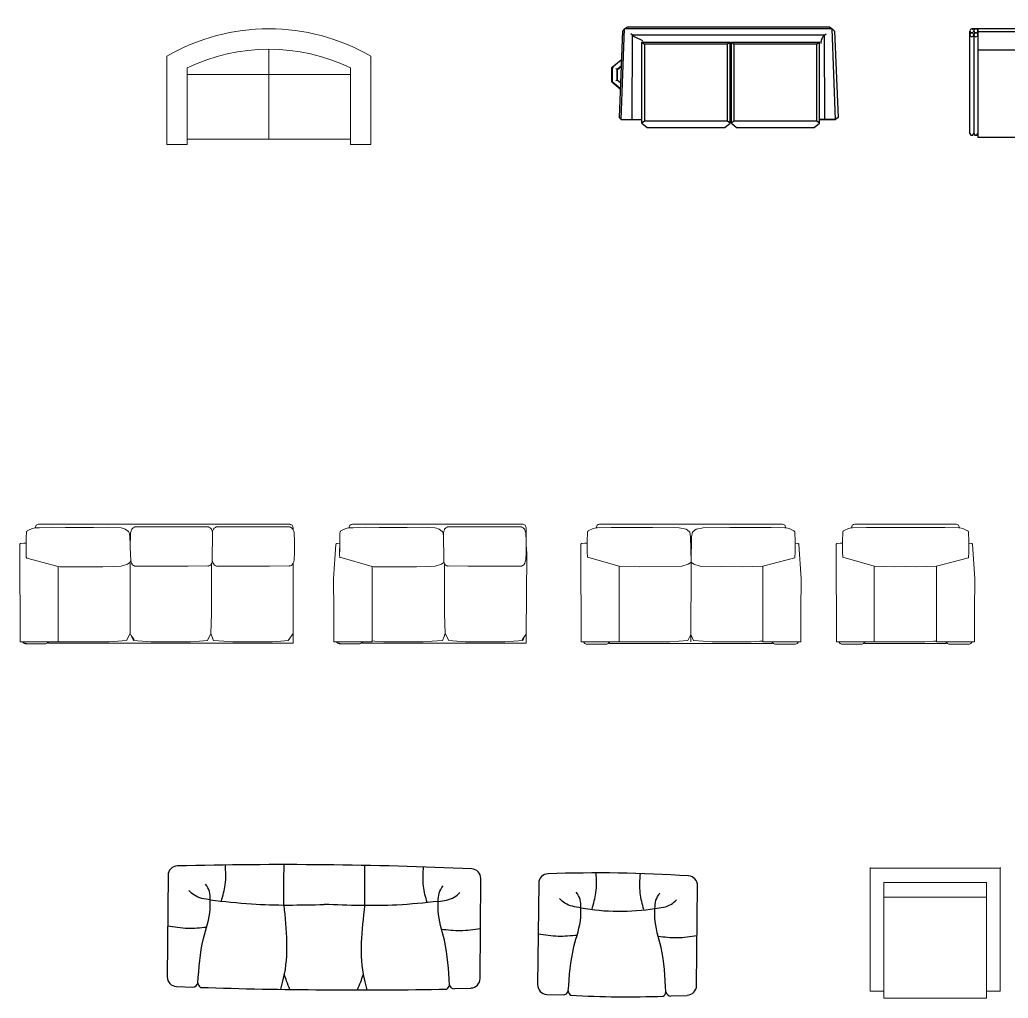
# Model space of a CAD drawing. Header units: millimetres. Extents: x 3103 to 179340, y -10977 to 70536.
# Drawn here: x 143900 to 151167, y 12772 to 19966 of the extents above; entities that cross this region are included whole.
import ezdxf

# ---------------------------------------------------------------- set-up
doc = ezdxf.new("R2010")
doc.units = ezdxf.units.MM
doc.header["$LTSCALE"] = 0.5
doc.layers.add('MEBEL', color=1, linetype='Continuous')
doc.layers.add('ме', color=73, linetype='Continuous')
doc.layers.add('Интерьер - Мебель_Ном_пера__4', color=7, linetype='Continuous', lineweight=20, true_color=0x029e21)

# ---------------------------------------------------------------- blocks, each defined once
blk = doc.blocks.new('s-style1-1')
at = {"layer": 'Интерьер - Мебель_Ном_пера__4', "linetype": 'Continuous'}
for p, q in [((-463, 736), (-460.2, 809.5)), ((-460.2, 809.5), (-462.9, 736.2)), ((-457.9, 813.3), (-460.2, 809.5)), ((-457.9, 813.3), (-455.1, 817.4)), ((-455.1, 817.4), (-450, 819.9)), ((-418.8, 835.1), (-450, 819.9)), ((-398.2, 838), (-418.8, 835.1)), ((-389.2, 840.2), (-398.2, 838)), ((-390.7, 858.3), (-397.7, 839.6)), ((-397.7, 838.1), (-397.7, 839.6)), ((-390.7, 858.3), (-389.8, 859.2)), ((-389.8, 859.2), (-381.3, 863.1)), ((-389.2, 840.2), (-286.5, 841.1)), ((-381.3, 863.1), (-380.5, 863.4)), ((-372.9, 865.1), (-380.5, 863.4)), ((-372.9, 865.1), (372.9, 865.1)), ((-286.5, 841.1), (289.1, 841.1)), ((391.8, 840.2), (289.1, 841.1)), ((380.5, 863.4), (372.9, 865.1)), ((380.5, 863.4), (381.3, 863.1)), ((389.8, 859.2), (381.3, 863.1)), ((390.7, 858.3), (389.8, 859.2)), ((390.7, 858.3), (397.7, 839.6)), ((391.8, 840.2), (400.8, 838)), ((397.7, 838.7), (397.7, 839.6)), ((400.8, 838), (421.4, 835.1)), ((421.4, 835.1), (452.6, 819.9)), ((457.7, 817.4), (452.6, 819.9)), ((460.5, 813.3), (457.7, 817.4)), ((460.5, 813.3), (462.7, 809.5)), ((465.6, 736), (462.7, 809.5)), ((462.7, 809.5), (465.5, 736.2)), ((-462.9, 736.2), (-463, 699)), ((-463, 736), (-463, 662.9)), ((465.5, 736.2), (465.6, 699)), ((465.6, 736), (465.6, 662.9)), ((-504.4, 723.7), (-510, 720)), ((-510, 720), (-510, 464.8)), ((-480.2, 725.4), (-504.4, 723.7)), ((-463, 725.4), (-480.2, 725.4)), ((-461.4, 622.5), (-463, 662.9)), ((463.9, 619.7), (465.6, 662.9)), ((465.6, 725.2), (487.5, 723.7)), ((487.5, 723.7), (493.1, 720)), ((493.1, 720), (510, 464.8)), ((-228.8, 558.2), (-461.4, 622.5)), ((228.7, 558.1), (463.9, 619.7)), ((463.9, 619.7), (463.9, 619.7)), ((-228.8, 558.2), (-228.8, 0)), ((-228.8, 558.2), (-79.1, 552.7)), ((-79.1, 552.7), (-0.1, 554.5)), ((-0.1, 554.5), (81.7, 552.7)), ((228.7, 558.1), (81.7, 552.7)), ((228.7, 558.1), (228.7, 0)), ((-510, 464.8), (-507.2, 232.4)), ((510, 464.8), (507.1, 232.4)), ((-507.2, 232.4), (-507.2, 0)), ((507.1, 232.4), (507.1, 0)), ((-228.8, 0.1), (0, 0.5)), ((0, 0.5), (143.8, 1.7)), ((208.3, 5.2), (143.8, 1.7)), ((228.7, 6.9), (208.3, 5.2)), ((-228.8, 0), (-507.2, 0)), ((-490, 0), (-480, -10)), ((-480, -10), (-470, -14.9)), ((-318.2, -14.9), (-470, -14.9)), ((-308.3, -10), (-318.2, -14.9)), ((-298.5, -0.2), (-308.3, -10)), ((-298.5, -10), (-298.6, -0.2)), ((-298.6, -0.2), (-298.6, -0.3)), ((-298.5, -10), (298.5, -10)), ((507.1, 0), (228.7, 0)), ((298.5, -10), (298.5, 0)), ((298.5, -0.2), (298.6, -0.3)), ((298.5, -0.2), (308.3, -10)), ((308.3, -10), (318.2, -14.9)), ((470, -14.9), (318.2, -14.9)), ((480, -10), (470, -14.9)), ((490, 0), (480, -10))]:
    blk.add_line(p, q, dxfattribs=at)
blk = doc.blocks.new('s-style1-2')
at = {"layer": 'Интерьер - Мебель_Ном_пера__4', "linetype": 'Continuous'}
for p, q in [((-762.9, 736), (-760, 809.5)), ((-760, 809.5), (-762.8, 736.2)), ((-757.8, 813.3), (-760, 809.5)), ((-757.8, 813.3), (-755, 817.4)), ((-755, 817.4), (-749.9, 819.9)), ((-718.6, 835.1), (-749.9, 819.9)), ((-697.9, 838), (-718.6, 835.1)), ((-688.9, 840.2), (-697.9, 838)), ((-690.4, 858.3), (-697.5, 839.6)), ((-697.5, 838.1), (-697.5, 839.6)), ((-690.4, 858.3), (-689.6, 859.2)), ((-689.6, 859.2), (-681.1, 863.1)), ((-688.9, 840.2), (-586, 841.1)), ((-681.1, 863.1), (-680.2, 863.4)), ((-672.6, 865.1), (-680.2, 863.4)), ((-672.6, 865.1), (672.6, 865.1)), ((-283.8, 842.2), (-586, 841.1)), ((-283.8, 842.2), (-86.8, 839.5)), ((-35.9, 828.5), (-86.8, 839.5)), ((-35.9, 828.5), (-12.8, 813.1)), ((-12.8, 813.1), (-9.4, 807.5)), ((-2.5, 773.3), (-9.4, 807.5)), ((5.1, 773.3), (12, 807.5)), ((15.4, 813.1), (12, 807.5)), ((38.5, 828.5), (15.4, 813.1)), ((38.5, 828.5), (89.4, 839.5)), ((286.4, 842.2), (89.4, 839.5)), ((286.4, 842.2), (588.6, 841.1)), ((691.5, 840.2), (588.6, 841.1)), ((680.2, 863.4), (672.6, 865.1)), ((680.2, 863.4), (681.1, 863.1)), ((689.6, 859.2), (681.1, 863.1)), ((690.4, 858.3), (689.6, 859.2)), ((690.4, 858.3), (697.5, 839.6)), ((691.5, 840.2), (700.5, 838)), ((697.5, 838.7), (697.5, 839.6)), ((700.5, 838), (721.2, 835.1)), ((721.2, 835.1), (752.5, 819.9)), ((757.6, 817.4), (752.5, 819.9)), ((760.4, 813.3), (757.6, 817.4)), ((760.4, 813.3), (762.6, 809.5)), ((765.5, 736), (762.6, 809.5)), ((762.6, 809.5), (765.4, 736.2)), ((-762.8, 736.2), (-762.9, 699)), ((-762.9, 736), (-762.9, 662.9)), ((1.3, 589.4), (-2.5, 773.3)), ((1.3, 589.4), (5.1, 773.3)), ((765.4, 736.2), (765.5, 699)), ((765.5, 736), (765.5, 662.9)), ((-804.4, 723.7), (-810, 720)), ((-810, 720), (-810, 464.8)), ((-780.1, 725.4), (-804.4, 723.7)), ((-762.9, 725.4), (-780.1, 725.4)), ((-761.3, 622.5), (-762.9, 662.9)), ((763.8, 619.7), (765.5, 662.9)), ((765.5, 725.2), (787.4, 723.7)), ((787.4, 723.7), (793, 720)), ((793, 720), (810, 464.8)), ((-761.3, 622.5), (-528.2, 558.2)), ((-19.4, 571.5), (-1.8, 583.1)), ((-1.8, 583.1), (1.3, 589.4)), ((0, 0), (1.3, 589.4)), ((4.4, 583.1), (1.3, 589.4)), ((22, 571.5), (4.4, 583.1)), ((528.1, 558.1), (763.8, 619.7)), ((763.8, 619.7), (763.8, 619.7)), ((-528.2, 558.2), (-528.2, 0)), ((-528.2, 558.2), (-378.2, 552.7)), ((-378.2, 552.7), (-65.9, 558.4)), ((-19.4, 571.5), (-65.9, 558.4)), ((22, 571.5), (68.5, 558.4)), ((380.8, 552.7), (68.5, 558.4)), ((528.1, 558.1), (380.8, 552.7)), ((528.1, 558.1), (528.1, 0)), ((-810, 464.8), (-807.2, 232.4)), ((810, 464.8), (807.1, 232.4)), ((-807.2, 232.4), (-807.2, 0)), ((807.1, 232.4), (807.1, 0)), ((-528.2, 0.1), (-298.9, 0.5)), ((-298.9, 0.5), (-154.8, 1.7)), ((-90.2, 5.2), (-154.8, 1.7)), ((-22, 10.5), (-90.2, 5.2)), ((0.1, 55.1), (-22, 10.5)), ((18.5, 9.7), (0.1, 55.1)), ((18.5, 9.7), (90.2, 5.2)), ((90.2, 5.2), (154.8, 1.7)), ((298.9, 0.5), (154.8, 1.7)), ((298.9, 0.5), (443, 1.7)), ((507.7, 5.2), (443, 1.7)), ((528.1, 7.1), (507.7, 5.2)), ((-807.2, 0), (-528.2, 0)), ((-789.9, 0), (-779.9, -10)), ((-779.9, -10), (-769.9, -14.9)), ((-769.9, -14.9), (-617.8, -14.9)), ((-607.8, -10), (-617.8, -14.9)), ((-598.1, -0.2), (-607.8, -10)), ((-598.1, -10), (-598.1, -0.2)), ((-598.1, -0.2), (-598.1, -0.3)), ((-598.1, -10), (598, -10)), ((528.1, 0), (807.1, 0)), ((598, -10), (598.1, 0)), ((598.1, -0.2), (598.1, -0.3)), ((598.1, -0.2), (607.8, -10)), ((607.8, -10), (617.8, -14.9)), ((617.8, -14.9), (769.9, -14.9)), ((779.9, -10), (769.9, -14.9)), ((789.9, 0), (779.9, -10))]:
    blk.add_line(p, q, dxfattribs=at)
blk = doc.blocks.new('s-style1-c2')
at = {"layer": 'Интерьер - Мебель_Ном_пера__4', "linetype": 'Continuous'}
for p, q in [((-1370.1, 799.2), (-1368.3, 809.5)), ((-1366.1, 813.3), (-1368.3, 809.5)), ((-1366.1, 813.3), (-1363.3, 817.4)), ((-1326.6, 835.1), (-1363.3, 817.4)), ((-1305.9, 837.9), (-1326.6, 835.1)), ((-1296.7, 840.1), (-1305.9, 837.9)), ((-1295.6, 858.2), (-1302.8, 839.5)), ((-1302.8, 838.7), (-1302.8, 839.5)), ((-1272.4, 840.2), (-1296.7, 840.1)), ((-1295.6, 858.2), (-1294.8, 859.2)), ((-1294.8, 859.2), (-1286.2, 863)), ((-1285.4, 863.3), (-1286.2, 863)), ((-1285.4, 863.3), (-1277.7, 865)), ((-1178, 843.4), (-1281.8, 839.9)), ((-25.1, 865), (-1277.7, 865)), ((-1178, 843.4), (-1064.9, 842.2)), ((-874, 842.2), (-1080.2, 842.2)), ((-874, 842.2), (-765.3, 843.2)), ((-670.8, 839.1), (-765.3, 843.2)), ((-660.1, 836.1), (-670.8, 839.1)), ((-645.9, 832.2), (-660.1, 836.1)), ((-645.9, 832.2), (-640, 828.5)), ((-640, 828.5), (-616.7, 813)), ((-616.7, 813), (-613.3, 807.4)), ((-610.6, 801.8), (-613.3, 807.4)), ((-610.6, 801.8), (-609.6, 798.2)), ((-608.9, 802.1), (-606.3, 814.5)), ((-608.9, 802.1), (-605.6, 588.1)), ((-601.6, 824.6), (-606.3, 814.5)), ((-599.3, 829.2), (-601.6, 824.6)), ((-599.3, 829.2), (-592.9, 836.3)), ((-592.9, 836.3), (-589.4, 839.4)), ((-584.7, 842.6), (-589.4, 839.4)), ((-581, 844.5), (-584.7, 842.6)), ((-578.1, 845.4), (-581, 844.5)), ((-573.1, 846), (-578.1, 845.4)), ((-427.9, 846.2), (-573.1, 846)), ((-427.9, 846.2), (-170.1, 846.2)), ((-39.4, 846), (-170.1, 846.2)), ((-34.4, 845.4), (-39.4, 846)), ((-31.5, 844.5), (-34.4, 845.4)), ((-27.9, 842.6), (-31.5, 844.5)), ((-27.9, 842.6), (-23, 839.4)), ((-25.1, 865), (-17.3, 863.3)), ((-23, 839.4), (-19.6, 836.3)), ((-13.2, 829.2), (-19.6, 836.3)), ((-16.5, 863), (-17.3, 863.3)), ((-7.9, 859.2), (-16.5, 863)), ((-10.9, 824.6), (-13.2, 829.2)), ((-10.9, 824.6), (-6.2, 814.5)), ((-7.1, 858.2), (-7.9, 859.2)), ((-7.1, 858.2), (0, 839.5)), ((-3.6, 802.1), (-6.2, 814.5)), ((-3.6, 802.1), (-2.3, 795.1)), ((0, 697.3), (0, 839.5)), ((-1371.1, 735.9), (-1371, 774.9)), ((-1371.1, 735.9), (-1371.1, 700)), ((-1371, 774.9), (-1370.1, 799.2)), ((-610.3, 789.3), (-610.2, 795.1)), ((-2.3, 795.1), (-1, 748.1)), ((-1, 649.2), (-1, 748.1)), ((-1398.9, 720), (-1415.9, 464.9)), ((-1393.2, 723.7), (-1398.9, 720)), ((-1371.1, 725.2), (-1393.2, 723.7)), ((-1371.2, 679.1), (-1371.1, 700)), ((-1371.2, 679.1), (-1371.2, 638.7)), ((-1371.1, 699), (-1371.1, 663.5)), ((-1, 697.3), (2.7, 697.3)), ((2.7, 697.3), (4.1, 634.5)), ((-1370.6, 624.6), (-1371.2, 638.7)), ((-1370.6, 624.6), (-1132.4, 553.7)), ((-1369.5, 619.8), (-1369, 619)), ((-623.4, 571.6), (-605.7, 583.1)), ((-605.7, 583.1), (-604.5, 585.5)), ((-605.6, 588.1), (-601.6, 578.1)), ((-6.2, 589.9), (-10.9, 578.1)), ((-6.2, 589.9), (-3.6, 603.3)), ((-2.3, 611.1), (-3.6, 603.3)), ((-2.3, 611.1), (-1, 649.2)), ((-0.3, 63), (4.1, 634.5)), ((-1132.4, 553.7), (-1132.4, 0)), ((-1123.3, 552.7), (-1132.4, 553.7)), ((-1069.6, 553), (-1123.3, 552.7)), ((-1069.6, 553), (-984.3, 552.7)), ((-928.8, 551.7), (-984.3, 552.7)), ((-855.7, 552), (-928.8, 551.7)), ((-805.8, 553.2), (-855.7, 552)), ((-805.8, 553.2), (-726.4, 553.8)), ((-670.1, 558.4), (-726.4, 553.8)), ((-623.4, 571.6), (-670.1, 558.4)), ((-594.3, 568.2), (-601.6, 578.1)), ((-600.9, 571.8), (-600.4, 491.2)), ((-594.3, 568.2), (-587.6, 562)), ((-577.7, 558.4), (-587.6, 562)), ((-577.7, 558.4), (-576, 558.7)), ((-576, 558.7), (-573.1, 558.9)), ((-573.1, 558.9), (-427.9, 557.9)), ((-427.9, 557.9), (-170.1, 557.9)), ((-170.1, 557.9), (-34.9, 558.4)), ((-34.9, 558.4), (-26.2, 562.5)), ((-26.2, 562.5), (-24.9, 562)), ((-18.2, 568.2), (-24.9, 562)), ((-18.2, 568.2), (-10.9, 578.1)), ((-1415.9, 464.9), (-1413, 232.4)), ((-600.4, 205.8), (-600.4, 491.2)), ((-1413, 232.4), (-1413, 0)), ((-594.5, 62.8), (-600.4, 205.8)), ((0, 5.9), (0, 101.9)), ((0.3, 140.9), (0.3, -2.9)), ((-1132.4, 0), (-1413, 0)), ((-1395.6, -0.1), (-1395.6, 0)), ((-1395.3, -0.1), (-1395.3, 0)), ((-1394.8, -0.1), (-1394.8, 0)), ((-1392.7, -0.1), (-1392.7, 0)), ((-1388.1, -0.1), (-1388.1, 0)), ((-1382.8, -0.1), (-1382.8, 0)), ((-1378.3, -0.1), (-1378.3, 0)), ((-1132.4, 7.2), (-1111.8, 5.3)), ((-1111.8, 5.3), (-1046.8, 1.7)), ((-901.9, 0.5), (-1046.8, 1.7)), ((-901.9, 0.5), (-757, 1.7)), ((-692, 5.3), (-757, 1.7)), ((-616, 9.8), (-692, 5.3)), ((-616, 9.8), (-603.8, 39.7)), ((-603.3, 41), (-594.5, 62.8)), ((-594.5, 62.8), (-602.3, 47)), ((-594.5, 62.8), (-569.6, 11.4)), ((-569.6, 11.4), (-510.6, 5.3)), ((-510.6, 5.3), (-445.5, 1.7)), ((-300.6, 0.5), (-445.5, 1.7)), ((-300.6, 0.5), (-155.7, 1.7)), ((-90.7, 5.3), (-155.7, 1.7)), ((-23.8, 11.5), (-90.7, 5.3)), ((-28.9, 14.9), (-8.2, 47.2)), ((-23.8, 11.5), (-11, 39.5)), ((-9.5, 42.8), (-0.3, 63)), ((-0.3, 63), (-8.2, 47.2)), ((-1395.3, -0.1), (-1385.5, -9.9)), ((-1394.8, -0.1), (-1385, -9.9)), ((-1392.7, -0.1), (-1383, -9.9)), ((-1391.9, -3.8), (-1385.6, -10)), ((-1385.3, -10), (-1385.5, -9.9)), ((-1384.8, -10), (-1385, -9.9)), ((-1384.8, -10), (-1375, -14.9)), ((-1382.8, -10), (-1383, -9.9)), ((-1382.8, -10), (-1373.1, -14.9)), ((-1380.8, -12.2), (-1375.5, -14.9)), ((-1379.1, -9.9), (-1369.8, -14.9)), ((-1222.6, -14.9), (-1375.7, -14.9)), ((-1374.5, -10), (-1374.6, -9.9)), ((-1366.3, -14.9), (-1374.5, -10)), ((-1371.2, -10), (-1364.3, -14.9)), ((-1224.5, -14.9), (-1214.6, -10)), ((-1213, -10), (-1222.8, -14.9)), ((-1213, -10), (-1212.8, -9.9)), ((-1202.9, -0.1), (-1212.8, -9.9)), ((-1204.6, -0.1), (-1204.6, 0)), ((-1202.9, -0.1), (-1202.9, 0)), ((-1202.7, -10), (-1202.8, 0)), ((0.2, -10), (-1202.7, -10)), ((0.2, -10), (0.3, -2.9))]:
    blk.add_line(p, q, dxfattribs=at)
blk = doc.blocks.new('s-style1-c3')
at = {"layer": 'Интерьер - Мебель_Ном_пера__4', "linetype": 'Continuous'}
for p, q in [((-1062.9, 799.2), (-1061.1, 809.5)), ((-1058.9, 813.3), (-1061.1, 809.5)), ((-1058.9, 813.3), (-1056.1, 817.4)), ((-1019.6, 835.1), (-1056.1, 817.4)), ((-998.9, 837.9), (-1019.6, 835.1)), ((-989.8, 840.1), (-998.9, 837.9)), ((-991.3, 858.2), (-998.4, 839.5)), ((-998.4, 838), (-998.4, 839.5)), ((-991.3, 858.2), (-990.5, 859.2)), ((-990.5, 859.2), (-981.9, 863)), ((-965.6, 840.2), (-989.8, 840.1)), ((-981.9, 863), (-981.1, 863.3)), ((-973.5, 865), (-981.1, 863.3)), ((-973.5, 865), (873.6, 865)), ((-871.5, 843.4), (-966.8, 840.2)), ((-871.5, 843.4), (-758.9, 842.2)), ((-568.7, 842.2), (-774.1, 842.2)), ((-568.7, 842.2), (-460.4, 843.2)), ((-366.2, 839.1), (-460.4, 843.2)), ((-355.5, 836.1), (-366.2, 839.1)), ((-341.4, 832.2), (-355.5, 836.1)), ((-341.4, 832.2), (-335.6, 828.5)), ((-335.6, 828.5), (-312.3, 813)), ((-312.3, 813), (-308.9, 807.4)), ((-306.2, 801.8), (-308.9, 807.4)), ((-306.2, 801.8), (-303.7, 792.6)), ((-295.9, 802.1), (-297.2, 795.1)), ((-295.9, 802.1), (-293.3, 814.5)), ((-288.6, 824.6), (-293.3, 814.5)), ((-288.6, 824.6), (-286.3, 829.2)), ((-286.3, 829.2), (-280, 836.3)), ((-276.6, 839.4), (-280, 836.3)), ((-271.8, 842.6), (-276.6, 839.4)), ((-271.8, 842.6), (-268.2, 844.5)), ((-268.2, 844.5), (-265.3, 845.4)), ((-265.3, 845.4), (-260.3, 846)), ((-260.3, 846), (-130.1, 846.2)), ((126.8, 846.2), (-130.1, 846.2)), ((126.8, 846.2), (271.5, 846)), ((271.5, 846), (276.5, 845.4)), ((276.5, 845.4), (279.4, 844.5)), ((279.4, 844.5), (283.1, 842.6)), ((283.1, 842.6), (287.7, 839.4)), ((291.1, 836.3), (287.7, 839.4)), ((297.5, 829.2), (291.1, 836.3)), ((297.5, 829.2), (299.8, 824.6)), ((299.8, 824.6), (304.5, 814.5)), ((305.1, 811.6), (304.5, 814.5)), ((304.5, 589.9), (305.1, 811.6)), ((305.1, 811.6), (305.7, 814.5)), ((310.4, 824.6), (305.7, 814.5)), ((310.4, 824.6), (312.7, 829.2)), ((312.7, 829.2), (319.1, 836.3)), ((322.5, 839.4), (319.1, 836.3)), ((327.3, 842.6), (322.5, 839.4)), ((327.3, 842.6), (330.9, 844.5)), ((330.9, 844.5), (333.8, 845.4)), ((333.8, 845.4), (338.8, 846)), ((338.8, 846), (469, 846.2)), ((725.9, 846.2), (469, 846.2)), ((725.9, 846.2), (870.5, 846)), ((870.5, 846), (875.5, 845.4)), ((881.3, 863.3), (873.6, 865)), ((881.3, 863.3), (873.6, 863.7)), ((875.5, 845.4), (878.4, 844.5)), ((878.4, 844.5), (882.1, 842.6)), ((881.3, 863.3), (881, 863.2)), ((881.3, 863.3), (882.1, 863)), ((890.7, 859.2), (882.1, 863)), ((882.1, 842.6), (886.8, 839.4)), ((890.2, 836.3), (886.8, 839.4)), ((896.6, 829.2), (890.2, 836.3)), ((891.5, 858.2), (890.7, 859.2)), ((891.5, 858.2), (898.6, 839.5)), ((896.6, 829.2), (898.9, 824.6)), ((898.6, 825.2), (898.6, 839.5)), ((898.9, 824.6), (903.6, 814.5)), ((906.2, 802.1), (903.6, 814.5)), ((906.2, 802.1), (907.5, 795.1)), ((-1064, 679.1), (-1063.9, 734)), ((-1063.9, 734), (-1063.8, 774.9)), ((-1063.8, 774.9), (-1062.9, 799.2)), ((-303.7, 792.6), (-302, 773.3)), ((-299.9, 716.2), (-302, 773.3)), ((-297.2, 795.1), (-298.5, 697.3)), ((908.8, 748.1), (907.5, 795.1)), ((908.8, 748.1), (908.8, 649.2)), ((-1105.5, 723.7), (-1111.2, 720)), ((-1111.2, 720), (-1111.2, 464.9)), ((-1081.3, 725.4), (-1105.5, 723.7)), ((-1063.9, 725.4), (-1081.3, 725.4)), ((-1064, 679.1), (-1064, 638.7)), ((-1063.9, 699), (-1063.9, 662.9)), ((-299.9, 716.2), (-298.9, 698.2)), ((-298.5, 697.3), (-298.9, 697.3)), ((-298.5, 697.3), (-294.6, 596.6)), ((-1063.4, 624.6), (-1064, 638.7)), ((-1063.4, 624.6), (-1062.3, 619.8)), ((-1062.3, 619.8), (-1060.9, 617.9)), ((-1059.6, 615.9), (-1060.9, 617.9)), ((-1059.6, 615.9), (-828.8, 554.3)), ((-319, 571.6), (-301.4, 583.1)), ((-301.4, 583.1), (-294.2, 597.4)), ((-293.3, 589.9), (-294.6, 596.6)), ((-293.3, 589.9), (-288.6, 578.1)), ((304.5, 589.9), (299.8, 578.1)), ((304.5, 589.9), (305.1, 593)), ((305.7, 589.9), (305.1, 593)), ((305.7, 589.9), (310.4, 578.1)), ((903.6, 589.9), (898.9, 578.1)), ((903.6, 589.9), (906.2, 603.3)), ((907.5, 611.1), (906.2, 603.3)), ((908.8, 649.2), (907.5, 611.1)), ((-828.8, 554.3), (-828.8, 0)), ((-817, 552.7), (-828.8, 554)), ((-763.6, 553), (-817, 552.7)), ((-763.6, 553), (-678.5, 552.7)), ((-623.2, 551.7), (-678.5, 552.7)), ((-550.4, 552), (-623.2, 551.7)), ((-500.7, 553.2), (-550.4, 552)), ((-500.7, 553.2), (-421.6, 553.8)), ((-365.6, 558.4), (-421.6, 553.8)), ((-319, 571.6), (-365.6, 558.4)), ((-299.2, 63), (-299.2, 578.1)), ((-281.4, 568.2), (-288.6, 578.1)), ((-281.4, 568.2), (-274.8, 562)), ((-273.5, 562.5), (-274.8, 562)), ((-264.8, 558.4), (-273.5, 562.5)), ((-130.1, 557.9), (-264.8, 558.4)), ((126.8, 557.9), (-130.1, 557.9)), ((271.5, 558.9), (126.8, 557.9)), ((274.4, 558.7), (271.5, 558.9)), ((276.1, 558.4), (274.4, 558.7)), ((276.1, 558.4), (285.9, 562)), ((292.5, 568.2), (285.9, 562)), ((292.5, 568.2), (299.8, 578.1)), ((299.1, 571.8), (298.6, 491.2)), ((317.7, 568.2), (310.4, 578.1)), ((317.7, 568.2), (324.3, 562)), ((325.6, 562.5), (324.3, 562)), ((334.3, 558.4), (325.6, 562.5)), ((469, 557.9), (334.3, 558.4)), ((725.9, 557.9), (469, 557.9)), ((870.5, 558.9), (725.9, 557.9)), ((873.4, 558.7), (870.5, 558.9)), ((875.1, 558.4), (873.4, 558.7)), ((875.1, 558.4), (885, 562)), ((891.6, 568.2), (885, 562)), ((891.6, 568.2), (898.9, 578.1)), ((898.6, 62.8), (898.6, 577.7)), ((898.9, 578.1), (898.9, 4.1)), ((-1111.2, 464.9), (-1108.3, 232.4)), ((298.6, 205.8), (298.6, 491.2)), ((-1108.3, 232.4), (-1108.3, 0)), ((292.7, 62.8), (298.6, 205.8)), ((-1108.3, 0), (-828.8, 0)), ((-1091, -0.1), (-1091, 0)), ((-1090.7, -0.1), (-1090.7, 0)), ((-1090.2, -0.1), (-1090.2, 0)), ((-900.7, -0.1), (-900.7, 0)), ((-899, -0.1), (-899, 0)), ((-828.8, 0.1), (-599.1, 0.5)), ((-599.1, 0.5), (-454.7, 1.7)), ((-389.9, 5.2), (-454.7, 1.7)), ((-325.4, 10.5), (-389.9, 5.2)), ((-299.2, 63), (-325.4, 10.5)), ((-290.1, 42.8), (-299.2, 63)), ((-299.2, 63), (-291.3, 47.2)), ((-270.8, 14.9), (-291.3, 47.2)), ((-275.9, 11.5), (-288.6, 39.5)), ((-275.9, 11.5), (-209.2, 5.2)), ((-209.2, 5.2), (-144.4, 1.7)), ((0, 0.5), (-144.4, 1.7)), ((0, 0.5), (144.4, 1.7)), ((209.2, 5.2), (144.4, 1.7)), ((268, 11.4), (209.2, 5.2)), ((292.7, 62.8), (268, 11.4)), ((314.2, 9.8), (292.7, 62.8)), ((314.2, 9.8), (389.9, 5.2)), ((389.9, 5.2), (454.7, 1.7)), ((599.1, 0.5), (454.7, 1.7)), ((599.1, 0.5), (743.4, 1.7)), ((808.2, 5.2), (743.4, 1.7)), ((863.4, 10.4), (808.2, 5.2)), ((898.6, 62.8), (863.4, 10.4)), ((898.8, -10), (898.9, 4.1)), ((-1090.7, -0.1), (-1080.9, -9.9)), ((-1090.2, -0.1), (-1080.4, -9.9)), ((-1088.1, -0.1), (-1088.1, 0)), ((-1088.1, -0.1), (-1078.4, -9.9)), ((-1087.2, -3.8), (-1081, -10)), ((-1083.5, -0.1), (-1083.5, 0)), ((-1080.7, -10), (-1080.9, -9.9)), ((-1080.2, -10), (-1080.4, -9.9)), ((-1080.2, -10), (-1070.4, -14.9)), ((-1078.2, -10), (-1078.4, -9.9)), ((-1078.2, -0.1), (-1078.2, 0)), ((-1078.2, -10), (-1068.5, -14.9)), ((-1076.2, -12.2), (-1070.9, -14.9)), ((-1074.5, -9.9), (-1065.2, -14.9)), ((-1073.7, -0.1), (-1073.7, 0)), ((-918.5, -14.9), (-1071.1, -14.9)), ((-1069.9, -10), (-1070, -9.9)), ((-1061.7, -14.9), (-1069.9, -10)), ((-1066.6, -10), (-1059.7, -14.9)), ((-920.4, -14.9), (-910.6, -10)), ((-909, -10), (-918.7, -14.9)), ((-910.6, -10), (-910.6, -10)), ((-909, -10), (-908.8, -9.9)), ((-899, -0.1), (-908.8, -9.9)), ((-898.9, -2.9), (-898.9, -0.3)), ((-898.8, -10), (-898.9, -2.9)), ((-898.8, -10), (898.8, -10))]:
    blk.add_line(p, q, dxfattribs=at)
blk = doc.blocks.new('ythtyh')
at = {"layer": 'ме'}
for p, q in [((323037, -112256.8), (323037, -113003)), ((324205.2, -112997.7), (324205.2, -112262.1)), ((323104.7, -113073), (323225.3, -113076.3)), ((324137.9, -113073), (324017.3, -113076.3))]:
    blk.add_line(p, q, dxfattribs=at)
for centre, radius, start, end in [((323107, -112256.8), 70, 91.85099, 180), ((323570.9, -122045.3), 9869.4, 86.70655, 92.70715), ((324135.2, -112262.1), 70, 360, 87.86921), ((323621.3, -110811.7), 1644.9, 260.4725, 279.5275), ((323107, -113003), 70, 180, 268.14901), ((324135.2, -112997.7), 70, 272.13079, 0), ((323223.3, -113035.3), 41.1, 272.7882, 344.37878), ((323302.8, -113044), 39.9, 183.39258, 238.5718), ((323621.3, -105140.1), 7945.1, 267.55192, 272.44808), ((323939.9, -113044), 39.9, 301.4282, 356.60742), ((324019.3, -113035.3), 41.1, 195.62122, 267.2118)]:
    blk.add_arc(centre, radius, start, end, dxfattribs=at)
for points in [[(323430.9, -112442.8), (323458.4, -112322), (323458.4, -112177.4)], [(323811.8, -112442.8), (323784.2, -112322), (323784.2, -112177.4)], [(323349.1, -112433.9), (323342.2, -112373.4), (323314.1, -112318.5)], [(323893.6, -112433.9), (323900.4, -112373.4), (323928.6, -112318.5)], [(323349.1, -112433.9), (323231.9, -112401.9), (323190.3, -112367.9)], [(323893.6, -112433.9), (324010.8, -112401.9), (324052.3, -112367.9)], [(323262.9, -113046.3), (323301.2, -112719.3), (323349.1, -112502.1), (323349.1, -112433.9)], [(323979.7, -113046.3), (323941.4, -112719.3), (323893.6, -112502.1), (323893.6, -112433.9)], [(323323.1, -112637), (323184.7, -112645.7), (323037, -112629.9)], [(323919.5, -112637), (324057.9, -112645.7), (324205.7, -112629.9)]]:
    blk.add_spline(points, degree=3, dxfattribs=at)
blk = doc.blocks.new('tyhtyh')
at = {"layer": 'ме'}
for p, q in [((322678.2, -110344.3), (322678.2, -111090.4)), ((324978.2, -111085.2), (324978.2, -110349.5)), ((322745.9, -111160.4), (322866.5, -111163.8)), ((324910.8, -111160.4), (324790.2, -111163.8))]:
    blk.add_line(p, q, dxfattribs=at)
for centre, radius, start, end in [((322748.2, -110344.3), 70, 91.85099, 180), ((323752.3, -141415.7), 31157.6, 87.86921, 91.85099), ((324908.2, -110349.5), 70, 360, 87.86921), ((322748.2, -111090.4), 70, 180, 268.14901), ((324908.2, -111085.2), 70, 272.13079, 0), ((322864.5, -111122.7), 41.1, 272.7882, 344.37878), ((322943.9, -111131.4), 39.9, 183.39258, 238.5718), ((323749.1, -80775.6), 30401, 268.44318, 270.14943), ((323907.7, -80775.6), 30401, 269.85057, 271.55682), ((324712.8, -111131.4), 39.9, 301.4282, 356.60742), ((324792.2, -111122.7), 41.1, 195.62122, 267.2118)]:
    blk.add_arc(centre, radius, start, end, dxfattribs=at)
for points in [[(323072.1, -110530.2), (323099.6, -110409.5), (323099.6, -110264.9)], [(323530.8, -110555.8), (323530.8, -110258.8)], [(324125.9, -110555.8), (324125.9, -110258.8)], [(324584.7, -110530.2), (324557.2, -110409.5), (324557.2, -110264.9)], [(322990.2, -110521.3), (322873.1, -110489.3), (322831.5, -110455.3)], [(322990.2, -110521.3), (322983.4, -110460.8), (322955.3, -110405.9)], [(324666.5, -110521.3), (324673.3, -110460.8), (324701.5, -110405.9)], [(324666.5, -110521.3), (324783.7, -110489.3), (324825.2, -110455.3)], [(322904.1, -111133.8), (322942.4, -110806.7), (322990.2, -110589.6), (322990.2, -110521.3)], [(322990.2, -110521.3), (323293.8, -110549.7), (323828.4, -110549.7)], [(324666.5, -110521.3), (324363, -110549.7), (323828.4, -110549.7)], [(324752.6, -111133.8), (324714.3, -110806.7), (324666.5, -110589.6), (324666.5, -110521.3)], [(323531.5, -110555.8), (323531.5, -111094.6), (323510.4, -111175.7)], [(324125.2, -110555.8), (324125.2, -111094.6), (324146.3, -111175.7)], [(322964.3, -110724.5), (322825.9, -110733.1), (322678.2, -110717.3)], [(324692.4, -110724.5), (324830.8, -110733.1), (324978.6, -110717.3)], [(323579.8, -111176.2), (323556.2, -111115.8), (323537.4, -111065.7)], [(324076.9, -111176.2), (324100.5, -111115.8), (324119.3, -111065.7)]]:
    blk.add_spline(points, degree=3, dxfattribs=at)
blk = doc.blocks.new('m_66')
for p, q in [((-206.958223, -88.975191), (-203.557825, 0)), ((-203.557825, 0), (-205.583024, -2.236986)), ((-203.557825, 0), (-200.606847, 1.837397)), ((0, 0), (-203.557825, 0)), ((-200.606847, 1.837397), (-2.568579, 1.837301)), ((-2.568579, 1.837301), (0, 0)), ((3.400373, -88.975191), (0, 0)), ((0, 0), (2.413654, -2.236986)), ((-205.583024, -2.236986), (-208.889675, -86.883783)), ((-195.864272, -6.238461), (-197.533608, -4.936695)), ((-196.127558, -88.975191), (-195.864272, -6.238461)), ((-195.864272, -6.238461), (-194.487524, -7.256126)), ((-7.453537, -6.238461), (-195.864272, -6.238461)), ((-194.487524, -7.256126), (-193.635178, -7.803488)), ((-193.635178, -7.803488), (-186.05783, -11.498928)), ((-10.318756, -11.232328), (-9.02443, -7.803488)), ((-9.02443, -7.803488), (-8.547879, -7.256126)), ((-8.547879, -7.256126), (-7.453537, -6.238461)), ((-7.453537, -6.238461), (-5.962324, -4.936695)), ((-7.190276, -88.975191), (-7.453537, -6.238461)), ((2.413654, -2.236986), (5.721473, -86.883879)), ((-186.477757, -92.580366), (-186.477757, -13.099384)), ((-186.477757, -13.099384), (-183.976579, -15.154648)), ((-186.477757, -13.099384), (-100.173092, -13.099384)), ((-186.016035, -12.522936), (-184.681273, -13.099384)), ((-183.976579, -15.154648), (-183.976579, -90.525103)), ((-102.674246, -15.154648), (-183.976579, -15.154648)), ((-100.173092, -13.099384), (-102.674246, -15.154648)), ((-102.674246, -90.525103), (-102.674246, -15.154648)), ((-100.173092, -92.580366), (-100.173092, -13.099384)), ((-98.828364, -92.580366), (-98.828364, -13.099384)), ((-98.828364, -13.099384), (-96.327162, -15.154648)), ((-98.828364, -13.099384), (-12.523651, -13.099384)), ((-96.327162, -15.154648), (-96.327162, -90.525103)), ((-15.024805, -15.154648), (-96.327162, -15.154648)), ((-12.523651, -13.099384), (-15.024805, -15.154648)), ((-15.024805, -90.525103), (-15.024805, -15.154648)), ((-12.523651, -92.580366), (-12.523651, -13.099384)), ((-10.859204, -14.42275), (-10.859204, -12.518072)), ((-10.82325, -12.566471), (-10.318756, -11.232328)), ((-10.82325, -12.53643), (-10.818005, -12.742662)), ((-215.921116, -37.848616), (-206.998468, -30.416584)), ((-215.921116, -52.067661), (-215.921116, -37.848616)), ((-215.921116, -37.848616), (-215.648842, -37.977505)), ((-206.922484, -30.718517), (-215.648842, -37.977505)), ((-215.648842, -37.977505), (-215.648842, -51.938772)), ((-215.648842, -37.977505), (-214.731479, -38.316107)), ((-210.873652, -39.606714), (-206.917215, -36.392832)), ((-210.390258, -39.735746), (-206.938696, -36.939621)), ((-206.998468, -30.416584), (-206.682062, -30.370569)), ((-210.873652, -39.606714), (-211.941243, -39.26816)), ((-210.873652, -50.309467), (-210.873652, -39.606714)), ((-210.390258, -39.735746), (-210.873652, -39.606714)), ((-210.390258, -50.180531), (-210.390258, -39.735746)), ((-215.648842, -51.938772), (-215.921116, -52.067661)), ((-215.921116, -52.067661), (-207.791233, -58.76689)), ((-215.648842, -51.938772), (-214.731479, -51.60017)), ((-207.777953, -58.424282), (-215.648842, -51.938772)), ((-211.941243, -50.648117), (-210.873652, -50.309467)), ((-210.873652, -50.309467), (-210.390258, -50.180531)), ((-207.567215, -53.031635), (-210.873652, -50.309467)), ((-210.390258, -50.180531), (-207.547283, -52.520895)), ((-100.173092, -49.597168), (-98.828364, -50.178003)), ((-208.889675, -86.883783), (-206.958223, -88.975191)), ((5.721473, -86.883879), (3.400373, -88.975191)), ((-206.958223, -88.975191), (-196.127558, -88.975191)), ((-196.127558, -88.975191), (-186.477757, -88.975191)), ((-183.976579, -90.525103), (-186.477757, -92.580366)), ((-186.477757, -92.580366), (-181.475211, -96.691084)), ((-102.674246, -90.525103), (-183.976579, -90.525103)), ((-181.475211, -96.691084), (-105.175591, -96.691084)), ((-105.175591, -96.691084), (-100.173092, -92.580366)), ((-100.173092, -92.580366), (-102.674246, -90.525103)), ((-100.173092, -88.170481), (-98.828364, -88.170481)), ((-96.327162, -90.525103), (-98.828364, -92.580366)), ((-98.828364, -92.580366), (-93.825817, -96.691084)), ((-15.024805, -90.525103), (-96.327162, -90.525103)), ((-93.825817, -96.691084), (-17.526198, -96.691084)), ((-17.526198, -96.691084), (-12.523651, -92.580366)), ((-12.523651, -92.580366), (-15.024805, -90.525103)), ((-12.523651, -88.975191), (-7.190276, -88.975191)), ((3.400373, -88.975191), (-12.523651, -88.975191)), ((-9.548283, -88.975191), (3.400373, -88.975191)), ((-7.190276, -88.975191), (3.400373, -88.975191))]:
    blk.add_line(p, q)
blk = doc.blocks.new('m_03')
at = {"lineweight": 0}
for p, q in [((0, -811), (0, -150)), ((-600, -850), (-600, -286.7)), ((600, -850), (600, -286.7)), ((-600, -334.5), (600, -334.5)), ((-600, -811), (600, -811))]:
    blk.add_line(p, q, dxfattribs=at)
for points in [[(-600, -850), (-750, -850), (-750, -200)], [(750, -200), (750, -850), (600, -850)]]:
    blk.add_lwpolyline(points, dxfattribs=at)
for centre, radius, start, end in [((0, -1506.2), 1506.2, 60.13715, 119.8628), ((0, -1534.6), 1384.6, 64.32083, 115.6792)]:
    blk.add_arc(centre, radius, start, end, dxfattribs=at)
blk = doc.blocks.new('m_08')
at = {"lineweight": 0}
blk.add_line((212.5, 377.1), (212.5, -377.1), dxfattribs=at)
blk.add_lwpolyline([(903.1, 377.1), (903.1, 478.1), (0, 478.1), (0, -478.1), (903.1, -478.1), (903.1, -377.1)], dxfattribs=at)
blk.add_lwpolyline([(956.2, -377.1), (956.2, 377.1), (106.2, 377.1), (106.2, -377.1)], close=True, dxfattribs=at)
for p in [(0, 478.1), (0, -478.1)]:
    blk.add_point(p, dxfattribs=at)
blk = doc.blocks.new('div 20')
at = {"layer": 'MEBEL', "linetype": 'Continuous'}
for points in [[(-759.9, 800), (-770.6, 795.7), (-775, 785.3), (-770.6, 774.9), (-759.9, 770.6), (-749.2, 774.9), (-744.8, 785.3), (-749.2, 795.7)], [(-729.7, 800), (-740.4, 795.7), (-744.8, 785.3), (-740.4, 774.9), (-729.7, 770.6), (-719, 774.9), (-714.6, 785.3), (-719, 795.7)], [(-15.1, 800), (-25.8, 795.7), (-30.2, 785.3), (-25.8, 774.9), (-15.1, 770.6), (-4.4, 774.9), (0, 785.3), (-4.4, 795.7)], [(15.1, 800), (4.4, 795.7), (0, 785.3), (4.4, 774.9), (15.1, 770.6), (25.8, 774.9), (30.2, 785.3), (25.8, 795.7)], [(729.7, 800), (719, 795.7), (714.6, 785.3), (719, 774.9), (729.7, 770.6), (740.4, 774.9), (744.8, 785.3), (740.4, 795.7)], [(759.9, 800), (749.2, 795.7), (744.8, 785.3), (749.2, 774.9), (759.9, 770.6), (770.6, 774.9), (775, 785.3), (770.6, 795.7)], [(-759.9, 770.7), (-770.6, 766.4), (-775, 756), (-770.6, 745.6), (-759.9, 741.3), (-749.2, 745.6), (-744.8, 756), (-749.2, 766.4)], [(-729.7, 770.7), (-740.4, 766.4), (-744.8, 756), (-740.4, 745.6), (-729.7, 741.3), (-719, 745.6), (-714.6, 756), (-719, 766.4)], [(729.7, 770.7), (719, 766.4), (714.6, 756), (719, 745.6), (729.7, 741.3), (740.4, 745.6), (744.8, 756), (740.4, 766.4)], [(759.9, 770.7), (749.2, 766.4), (744.8, 756), (749.2, 745.6), (759.9, 741.3), (770.6, 745.6), (775, 756), (770.6, 766.4)]]:
    blk.add_lwpolyline(points, close=True, dxfattribs=at).dxf.unprotected_set("ltscale", 0)
for points in [[(15.1, 800), (-759.9, 800)], [(-714.6, 800), (-714.6, 0)], [(-15.1, 800), (759.9, 800)], [(0, 800), (0, 0)], [(714.6, 800), (714.6, 0)], [(-775, 30.6), (-775, 783.4)], [(-744.8, 755.9), (-744.8, 30.6)], [(-714.6, 780.2), (-30.2, 780.2)], [(-30.2, 783.4), (-30, 784.8)], [(714.6, 780.2), (30.2, 780.2)], [(744.8, 755.9), (744.8, 30.6)], [(775, 30.6), (775, 783.4)], [(-714.6, 645), (0, 645)], [(714.6, 645), (0, 645)], [(-775, 30.6), (-767.5, 17.9), (-752.4, 17.9), (-744.8, 30.6)], [(-744.8, 30.6), (-737.3, 17.9), (-722.2, 17.9), (-714.6, 30.6)], [(0, 0), (-714.6, 0)], [(0, 0), (714.6, 0)], [(714.6, 30.6), (722.2, 17.9), (737.3, 17.9), (744.8, 30.6)], [(744.8, 30.6), (752.4, 17.9), (767.5, 17.9), (775, 30.6)]]:
    blk.add_lwpolyline(points, dxfattribs=at).dxf.unprotected_set("ltscale", 0)

msp = doc.modelspace()

# ---------------------------------------------------------------- block references
at = {"layer": 'MEBEL'}
for name, p in [('m_03', (145730.9, 19899.1)), ('div 20', (151659.3, 19099.1))]:
    msp.add_blockref(name, p, dxfattribs=at)
at = {"layer": 'MEBEL', "xscale": 7.5, "yscale": 7.5, "zscale": 7.5}
msp.add_blockref('m_66', (149872.9, 19899.1), dxfattribs=at)
at = {"layer": 'MEBEL', "linetype": 'Continuous'}
for name, p in [('s-style1-c3', (145010.8, 15391.6)), ('s-style1-c2', (147622.8, 15391.6)), ('s-style1-2', (148834.4, 15391.5)), ('s-style1-1', (150411.4, 15391.5))]:
    msp.add_blockref(name, p, dxfattribs=at)
at = {"layer": 'MEBEL'}
for name, p, rotation in [('tyhtyh', (-176877.5, 126364), 359.5832026086328), ('ythtyh', (-174164.3, 129152.2), 359.4175961452231), ('m_08', (150630.4, 13728.6), 270)]:
    msp.add_blockref(name, p, dxfattribs=dict(at, rotation=rotation))

doc.saveas('drawing.dxf')
